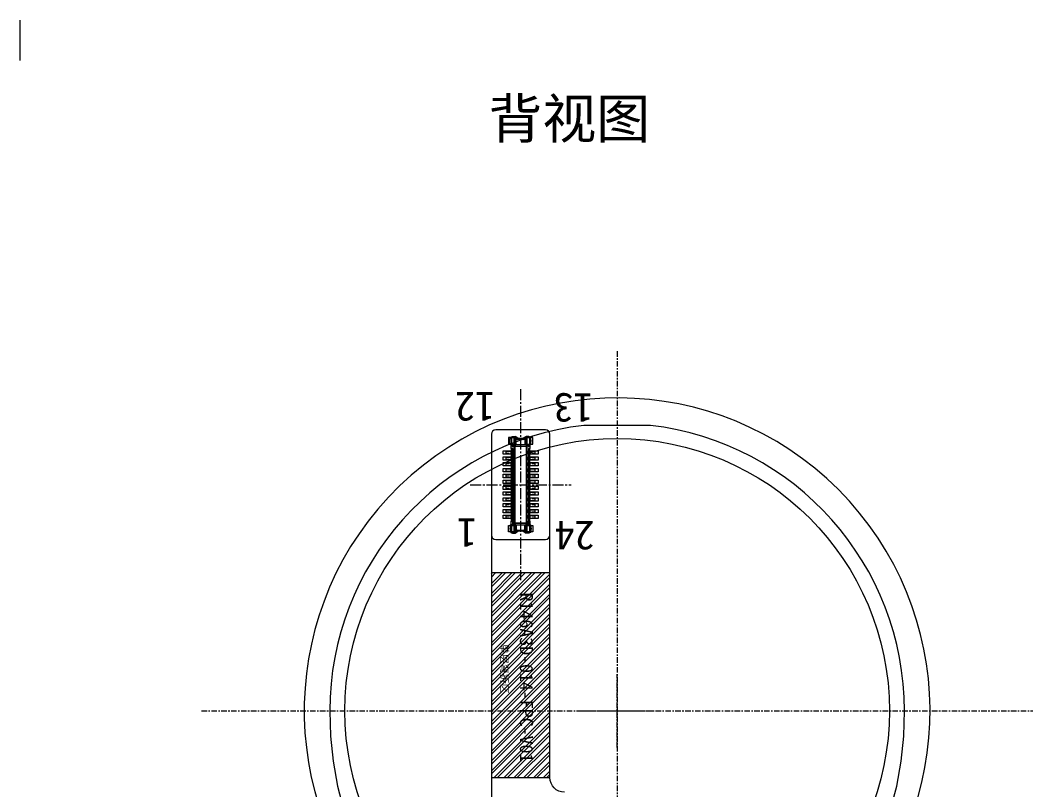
# Model space of a CAD drawing. Header units: millimetres. Extents: x 1087 to 1896, y -176 to 308.
# Drawn here: x 1805.1 to 1874.3, y 255.3 to 307.9 of the extents above; entities that cross this region are included whole.
import ezdxf

# ---------------------------------------------------------------- set-up
doc = ezdxf.new("R2010")
doc.units = ezdxf.units.MM
doc.linetypes.add('CENTER', pattern=[0.6, 0.375, -0.075, 0.075, -0.075])
doc.linetypes.add('CENTER2', pattern=[1.125, 0.75, -0.125, 0.125, -0.125])
doc.layers.get('0').update_dxf_attribs({"color": 255, "lineweight": 5})
for name, color, linetype, lineweight in [('5 BLU-Housing', 2, 'Continuous', 5), ('BLU', 50, 'Continuous', 5), ('FPC', 50, 'Continuous', 5), ('图框', 255, 'Continuous', 5)]:
    doc.layers.add(name, color=color, linetype=linetype, lineweight=lineweight)
doc.styles.get("Standard").update_dxf_attribs({"font": 'txt', "bigfont": 'gbcbig.shx'})
doc.styles.add('样式 4', font='')
doc.styles.add('汉字', font='')
doc.styles.get('样式 4').set_extended_font_data('SimSun')
doc.styles.get('汉字').set_extended_font_data('SimSun')

# ---------------------------------------------------------------- blocks, each defined once
blk = doc.blocks.new('R146A3D-014-CVL-V02-C')
at = {"color": 1, "linetype": 'CENTER', "lineweight": 5}
for p, q in [((1519.729, 242.384), (1519.729, 247.384)), ((1517.229, 244.884), (1522.229, 244.884))]:
    blk.add_line(p, q, dxfattribs=at)
at = {"color": 6, "linetype": 'Continuous'}
blk.add_lwpolyline([(1504.108, 230.257, -0.694893), (1505.102, 229.263, 60.872654)], format="xyb", close=True, dxfattribs=at)
at = {"color": 1}
blk.add_circle((1519.729, 244.884), 18.62, dxfattribs=at)
blk = doc.blocks.new('OK-14GM024-04-A')
at = {"color": 2, "lineweight": 5}
for points in [[(1196.474, 169.269), (1196.474, 169.719), (1195.944, 169.719), (1195.944, 169.269)], [(1197.604, 169.269), (1197.604, 169.719), (1197.074, 169.719), (1197.074, 169.269)], [(1196.474, 163.719), (1196.474, 163.269), (1195.944, 163.269), (1195.944, 163.719)], [(1197.604, 163.719), (1197.604, 163.269), (1197.074, 163.269), (1197.074, 163.719)]]:
    blk.add_lwpolyline(points, close=True, dxfattribs=at)
at = {"color": 2, "linetype": 'Continuous', "lineweight": 5}
for points in [[(1195.574, 168.809), (1196.224, 168.809), (1196.224, 168.579), (1195.574, 168.579)], [(1195.574, 168.409), (1196.224, 168.409), (1196.224, 168.179), (1195.574, 168.179)], [(1197.974, 168.579), (1197.324, 168.579), (1197.324, 168.809), (1197.974, 168.809)], [(1197.974, 168.179), (1197.324, 168.179), (1197.324, 168.409), (1197.974, 168.409)], [(1195.574, 168.009), (1196.224, 168.009), (1196.224, 167.779), (1195.574, 167.779)], [(1195.574, 167.609), (1196.224, 167.609), (1196.224, 167.379), (1195.574, 167.379)], [(1197.974, 167.779), (1197.324, 167.779), (1197.324, 168.009), (1197.974, 168.009)], [(1197.974, 167.379), (1197.324, 167.379), (1197.324, 167.609), (1197.974, 167.609)], [(1195.574, 167.209), (1196.224, 167.209), (1196.224, 166.979), (1195.574, 166.979)], [(1197.974, 166.979), (1197.324, 166.979), (1197.324, 167.209), (1197.974, 167.209)], [(1195.574, 166.809), (1196.224, 166.809), (1196.224, 166.579), (1195.574, 166.579)], [(1195.574, 166.409), (1196.224, 166.409), (1196.224, 166.179), (1195.574, 166.179)], [(1197.974, 166.579), (1197.324, 166.579), (1197.324, 166.809), (1197.974, 166.809)], [(1197.974, 166.179), (1197.324, 166.179), (1197.324, 166.409), (1197.974, 166.409)], [(1195.574, 166.009), (1196.224, 166.009), (1196.224, 165.779), (1195.574, 165.779)], [(1195.574, 165.609), (1196.224, 165.609), (1196.224, 165.379), (1195.574, 165.379)], [(1197.974, 165.779), (1197.324, 165.779), (1197.324, 166.009), (1197.974, 166.009)], [(1197.974, 165.379), (1197.324, 165.379), (1197.324, 165.609), (1197.974, 165.609)], [(1195.574, 165.209), (1196.224, 165.209), (1196.224, 164.979), (1195.574, 164.979)], [(1195.574, 164.809), (1196.224, 164.809), (1196.224, 164.579), (1195.574, 164.579)], [(1197.974, 164.979), (1197.324, 164.979), (1197.324, 165.209), (1197.974, 165.209)], [(1197.974, 164.579), (1197.324, 164.579), (1197.324, 164.809), (1197.974, 164.809)], [(1195.574, 164.409), (1196.224, 164.409), (1196.224, 164.179), (1195.574, 164.179)], [(1197.974, 164.179), (1197.324, 164.179), (1197.324, 164.409), (1197.974, 164.409)]]:
    blk.add_lwpolyline(points, close=True, dxfattribs=at)
at = {"layer": 'FPC', "color": 1, "linetype": 'CENTER2', "lineweight": 5}
for points in [[(1196.774, 173.021), (1196.774, 159.966)], [(1193.325, 166.494), (1200.223, 166.494)]]:
    blk.add_lwpolyline(points, dxfattribs=at)
at = {"layer": 'FPC', "color": 7, "linetype": 'Continuous', "lineweight": 5}
for points in [[(1196.373, 169.191), (1196.344, 169.224), (1196.241, 169.224), (1196.238, 169.09), (1196.064, 169.264), (1196.064, 169.644, -0.414214), (1196.214, 169.794), (1196.404, 169.794), (1196.404, 169.144)], [(1196.344, 169.224), (1196.344, 169.714), (1196.214, 169.714, 0.414214), (1196.144, 169.644), (1196.064, 169.644)], [(1197.484, 169.644, 0.414214), (1197.334, 169.794), (1197.144, 169.794), (1197.144, 169.146)], [(1197.176, 163.797), (1197.204, 163.764), (1197.307, 163.764), (1197.314, 164.016), (1197.314, 163.781), (1197.404, 163.691), (1197.484, 163.724), (1197.484, 163.344, -0.414214), (1197.334, 163.194), (1197.144, 163.194), (1197.144, 163.844)], [(1197.204, 163.764), (1197.204, 163.274), (1197.334, 163.274, 0.414214), (1197.404, 163.344), (1197.484, 163.344)], [(1196.064, 163.344, 0.414214), (1196.214, 163.194), (1196.404, 163.194), (1196.594, 163.314), (1196.571, 163.394), (1196.977, 163.394), (1196.954, 163.314), (1197.144, 163.194)]]:
    blk.add_lwpolyline(points, format="xyb", dxfattribs=at)
for points in [[(1196.144, 169.644), (1196.144, 169.184)], [(1196.214, 169.714), (1196.214, 169.794)], [(1196.594, 169.674), (1196.404, 169.794)], [(1196.404, 169.699), (1196.571, 169.594)], [(1197.144, 169.794), (1196.954, 169.674)], [(1196.977, 169.594), (1197.144, 169.699)], [(1197.334, 169.794), (1197.334, 169.714)], [(1197.404, 169.184), (1197.404, 169.644)], [(1196.126, 168.752), (1196.126, 168.816), (1196.241, 168.816), (1196.241, 168.971)], [(1196.234, 168.971), (1196.134, 168.971), (1196.134, 169.194)], [(1196.145, 168.971), (1196.145, 168.816)], [(1196.156, 168.816), (1196.156, 168.971)], [(1196.161, 168.816), (1196.161, 168.971)], [(1196.171, 168.971), (1196.171, 168.816)], [(1196.339, 169.144), (1197.209, 169.144)], [(1196.341, 163.844), (1196.341, 169.144)], [(1196.353, 169.144), (1196.353, 163.844)], [(1197.171, 169.12), (1197.165, 169.114), (1196.383, 169.114), (1196.383, 163.874), (1196.378, 163.869)], [(1196.378, 169.119), (1196.383, 169.114)], [(1197.144, 169.224), (1196.404, 169.224)], [(1197.165, 169.114), (1197.165, 163.874)], [(1197.195, 163.844), (1197.195, 169.144)], [(1197.207, 169.144), (1197.207, 163.844)], [(1197.307, 168.971), (1197.307, 168.816), (1197.423, 168.816), (1197.423, 168.752)], [(1197.414, 169.194), (1197.414, 168.971), (1197.314, 168.971)], [(1197.377, 168.816), (1197.377, 168.971)], [(1197.388, 168.971), (1197.388, 168.816)], [(1197.392, 168.971), (1197.392, 168.816)], [(1197.403, 168.816), (1197.403, 168.971)], [(1196.126, 168.769), (1195.984, 168.769), (1195.969, 168.754), (1195.774, 168.754), (1195.774, 168.634), (1195.969, 168.634), (1195.984, 168.619), (1196.126, 168.619)], [(1196.126, 168.369), (1195.984, 168.369), (1195.969, 168.354), (1195.774, 168.354), (1195.774, 168.234), (1195.969, 168.234), (1195.984, 168.219), (1196.126, 168.219)], [(1196.115, 168.738), (1196.115, 168.65)], [(1196.115, 168.338), (1196.115, 168.25)], [(1196.141, 168.758), (1196.142, 168.758), (1196.121, 168.747), (1196.12, 168.729), (1196.12, 168.694), (1196.12, 168.677), (1196.12, 168.659), (1196.119, 168.642)], [(1196.141, 168.629), (1196.142, 168.629), (1196.119, 168.642)], [(1196.141, 168.358), (1196.142, 168.358), (1196.121, 168.347), (1196.12, 168.329), (1196.12, 168.294), (1196.12, 168.277), (1196.12, 168.259), (1196.119, 168.242)], [(1196.126, 168.352), (1196.126, 168.416), (1196.241, 168.416), (1196.241, 168.571), (1196.126, 168.571), (1196.126, 168.635)], [(1196.141, 168.816), (1196.141, 168.571)], [(1196.141, 168.416), (1196.141, 168.171)], [(1196.145, 168.571), (1196.145, 168.416)], [(1196.156, 168.416), (1196.156, 168.571)], [(1196.161, 168.416), (1196.161, 168.571)], [(1196.171, 168.571), (1196.171, 168.416)], [(1197.423, 168.635), (1197.423, 168.571), (1197.307, 168.571), (1197.307, 168.416), (1197.423, 168.416), (1197.423, 168.352)], [(1197.377, 168.416), (1197.377, 168.571)], [(1197.388, 168.571), (1197.388, 168.416)], [(1197.392, 168.571), (1197.392, 168.416)], [(1197.403, 168.416), (1197.403, 168.571)], [(1197.407, 168.758), (1197.406, 168.758), (1197.429, 168.746)], [(1197.407, 168.629), (1197.406, 168.629), (1197.428, 168.641), (1197.428, 168.658), (1197.429, 168.693), (1197.429, 168.711), (1197.429, 168.728), (1197.429, 168.746)], [(1197.407, 168.358), (1197.406, 168.358), (1197.429, 168.346)], [(1197.407, 168.229), (1197.406, 168.229), (1197.428, 168.241), (1197.428, 168.258), (1197.429, 168.293), (1197.429, 168.311), (1197.429, 168.328), (1197.429, 168.346)], [(1197.407, 168.571), (1197.407, 168.816)], [(1197.407, 168.171), (1197.407, 168.416)], [(1197.423, 168.619), (1197.565, 168.619), (1197.58, 168.634), (1197.774, 168.634), (1197.774, 168.754), (1197.58, 168.754), (1197.565, 168.769), (1197.423, 168.769)], [(1197.423, 168.219), (1197.565, 168.219), (1197.58, 168.234), (1197.774, 168.234), (1197.774, 168.354), (1197.58, 168.354), (1197.565, 168.369), (1197.423, 168.369)], [(1197.434, 168.65), (1197.434, 168.738)], [(1197.434, 168.25), (1197.434, 168.338)], [(1196.126, 167.969), (1195.984, 167.969), (1195.969, 167.954), (1195.774, 167.954), (1195.774, 167.834), (1195.969, 167.834), (1195.984, 167.819), (1196.126, 167.819)], [(1196.126, 167.569), (1195.984, 167.569), (1195.969, 167.554), (1195.774, 167.554), (1195.774, 167.434), (1195.969, 167.434), (1195.984, 167.419), (1196.126, 167.419)], [(1196.115, 167.938), (1196.115, 167.85)], [(1196.141, 168.229), (1196.142, 168.229), (1196.119, 168.242)], [(1196.141, 167.958), (1196.142, 167.958), (1196.121, 167.947), (1196.12, 167.929), (1196.12, 167.894), (1196.12, 167.877), (1196.12, 167.859), (1196.119, 167.842)], [(1196.141, 167.829), (1196.142, 167.829), (1196.119, 167.842)], [(1196.126, 167.952), (1196.126, 168.016), (1196.241, 168.016), (1196.241, 168.171), (1196.126, 168.171), (1196.126, 168.235)], [(1196.126, 167.552), (1196.126, 167.616), (1196.241, 167.616), (1196.241, 167.771), (1196.126, 167.771), (1196.126, 167.835)], [(1196.141, 168.016), (1196.141, 167.771)], [(1196.141, 167.616), (1196.141, 167.371)], [(1196.145, 168.171), (1196.145, 168.016)], [(1196.145, 167.771), (1196.145, 167.616)], [(1196.156, 168.016), (1196.156, 168.171)], [(1196.156, 167.616), (1196.156, 167.771)], [(1196.161, 168.016), (1196.161, 168.171)], [(1196.161, 167.616), (1196.161, 167.771)], [(1196.171, 168.171), (1196.171, 168.016)], [(1196.171, 167.771), (1196.171, 167.616)], [(1197.423, 168.235), (1197.423, 168.171), (1197.307, 168.171), (1197.307, 168.016), (1197.423, 168.016), (1197.423, 167.952)], [(1197.423, 167.835), (1197.423, 167.771), (1197.307, 167.771), (1197.307, 167.616), (1197.423, 167.616), (1197.423, 167.552)], [(1197.377, 168.016), (1197.377, 168.171)], [(1197.377, 167.616), (1197.377, 167.771)], [(1197.388, 168.171), (1197.388, 168.016)], [(1197.388, 167.771), (1197.388, 167.616)], [(1197.392, 168.171), (1197.392, 168.016)], [(1197.392, 167.771), (1197.392, 167.616)], [(1197.403, 168.016), (1197.403, 168.171)], [(1197.403, 167.616), (1197.403, 167.771)], [(1197.407, 167.958), (1197.406, 167.958), (1197.429, 167.946)], [(1197.407, 167.829), (1197.406, 167.829), (1197.428, 167.841), (1197.428, 167.858), (1197.429, 167.893), (1197.429, 167.911), (1197.429, 167.928), (1197.429, 167.946)], [(1197.407, 167.771), (1197.407, 168.016)], [(1197.407, 167.371), (1197.407, 167.616)], [(1197.423, 167.819), (1197.565, 167.819), (1197.58, 167.834), (1197.774, 167.834), (1197.774, 167.954), (1197.58, 167.954), (1197.565, 167.969), (1197.423, 167.969)], [(1197.423, 167.419), (1197.565, 167.419), (1197.58, 167.434), (1197.774, 167.434), (1197.774, 167.554), (1197.58, 167.554), (1197.565, 167.569), (1197.423, 167.569)], [(1197.434, 167.85), (1197.434, 167.938)], [(1196.126, 167.169), (1195.984, 167.169), (1195.969, 167.154), (1195.774, 167.154), (1195.774, 167.034), (1195.969, 167.034), (1195.984, 167.019), (1196.126, 167.019)], [(1196.115, 167.538), (1196.115, 167.45)], [(1196.115, 167.138), (1196.115, 167.05)], [(1196.141, 167.558), (1196.142, 167.558), (1196.121, 167.547), (1196.12, 167.529), (1196.12, 167.494), (1196.12, 167.477), (1196.12, 167.459), (1196.119, 167.442)], [(1196.141, 167.429), (1196.142, 167.429), (1196.119, 167.442)], [(1196.141, 167.158), (1196.142, 167.158), (1196.121, 167.147), (1196.12, 167.129), (1196.12, 167.094), (1196.12, 167.077), (1196.12, 167.059), (1196.119, 167.042)], [(1196.141, 167.029), (1196.142, 167.029), (1196.119, 167.042)], [(1196.126, 167.152), (1196.126, 167.216), (1196.241, 167.216), (1196.241, 167.371), (1196.126, 167.371), (1196.126, 167.435)], [(1196.126, 166.752), (1196.126, 166.816), (1196.241, 166.816), (1196.241, 166.971), (1196.126, 166.971), (1196.126, 167.035)], [(1196.141, 167.216), (1196.141, 166.971)], [(1196.145, 167.371), (1196.145, 167.216)], [(1196.145, 166.971), (1196.145, 166.816)], [(1196.156, 167.216), (1196.156, 167.371)], [(1196.156, 166.816), (1196.156, 166.971)], [(1196.161, 167.216), (1196.161, 167.371)], [(1196.161, 166.816), (1196.161, 166.971)], [(1196.171, 167.371), (1196.171, 167.216)], [(1196.171, 166.971), (1196.171, 166.816)], [(1197.423, 167.435), (1197.423, 167.371), (1197.307, 167.371), (1197.307, 167.216), (1197.423, 167.216), (1197.423, 167.152)], [(1197.423, 167.035), (1197.423, 166.971), (1197.307, 166.971), (1197.307, 166.816), (1197.423, 166.816), (1197.423, 166.752)], [(1197.377, 167.216), (1197.377, 167.371)], [(1197.377, 166.816), (1197.377, 166.971)], [(1197.388, 167.371), (1197.388, 167.216)], [(1197.388, 166.971), (1197.388, 166.816)], [(1197.392, 167.371), (1197.392, 167.216)], [(1197.392, 166.971), (1197.392, 166.816)], [(1197.403, 167.216), (1197.403, 167.371)], [(1197.403, 166.816), (1197.403, 166.971)], [(1197.407, 167.558), (1197.406, 167.558), (1197.429, 167.546)], [(1197.407, 167.429), (1197.406, 167.429), (1197.428, 167.441), (1197.428, 167.458), (1197.429, 167.493), (1197.429, 167.511), (1197.429, 167.528), (1197.429, 167.546)], [(1197.407, 167.158), (1197.406, 167.158), (1197.429, 167.146)], [(1197.407, 167.029), (1197.406, 167.029), (1197.428, 167.041), (1197.428, 167.058), (1197.429, 167.093), (1197.429, 167.111), (1197.429, 167.128), (1197.429, 167.146)], [(1197.407, 166.971), (1197.407, 167.216)], [(1197.423, 167.019), (1197.565, 167.019), (1197.58, 167.034), (1197.774, 167.034), (1197.774, 167.154), (1197.58, 167.154), (1197.565, 167.169), (1197.423, 167.169)], [(1197.434, 167.45), (1197.434, 167.538)], [(1197.434, 167.05), (1197.434, 167.138)], [(1196.126, 166.769), (1195.984, 166.769), (1195.969, 166.754), (1195.774, 166.754), (1195.774, 166.634), (1195.969, 166.634), (1195.984, 166.619), (1196.126, 166.619)], [(1196.126, 166.369), (1195.984, 166.369), (1195.969, 166.354), (1195.774, 166.354), (1195.774, 166.234), (1195.969, 166.234), (1195.984, 166.219), (1196.126, 166.219)], [(1196.115, 166.738), (1196.115, 166.65)], [(1196.115, 166.338), (1196.115, 166.25)], [(1196.141, 166.758), (1196.142, 166.758), (1196.121, 166.747), (1196.12, 166.729), (1196.12, 166.694), (1196.12, 166.677), (1196.12, 166.659), (1196.119, 166.642)], [(1196.141, 166.629), (1196.142, 166.629), (1196.119, 166.642)], [(1196.141, 166.358), (1196.142, 166.358), (1196.121, 166.347), (1196.12, 166.329), (1196.12, 166.294), (1196.12, 166.277), (1196.12, 166.259), (1196.119, 166.242)], [(1196.141, 166.229), (1196.142, 166.229), (1196.119, 166.242)], [(1196.126, 166.352), (1196.126, 166.416), (1196.241, 166.416), (1196.241, 166.571), (1196.126, 166.571), (1196.126, 166.635)], [(1196.126, 165.952), (1196.126, 166.016), (1196.241, 166.016), (1196.241, 166.171), (1196.126, 166.171), (1196.126, 166.235)], [(1196.141, 166.816), (1196.141, 166.571)], [(1196.141, 166.416), (1196.141, 166.171)], [(1196.145, 166.571), (1196.145, 166.416)], [(1196.156, 166.416), (1196.156, 166.571)], [(1196.161, 166.416), (1196.161, 166.571)], [(1196.171, 166.571), (1196.171, 166.416)], [(1197.423, 166.635), (1197.423, 166.571), (1197.307, 166.571), (1197.307, 166.416), (1197.423, 166.416), (1197.423, 166.352)], [(1197.423, 166.235), (1197.423, 166.171), (1197.307, 166.171), (1197.307, 166.016), (1197.423, 166.016), (1197.423, 165.952)], [(1197.324, 166.179), (1197.324, 166.409)], [(1197.377, 166.416), (1197.377, 166.571)], [(1197.388, 166.571), (1197.388, 166.416)], [(1197.392, 166.571), (1197.392, 166.416)], [(1197.403, 166.416), (1197.403, 166.571)], [(1197.407, 166.758), (1197.406, 166.758), (1197.429, 166.746)], [(1197.407, 166.629), (1197.406, 166.629), (1197.428, 166.641), (1197.428, 166.658), (1197.429, 166.693), (1197.429, 166.711), (1197.429, 166.728), (1197.429, 166.746)], [(1197.407, 166.358), (1197.406, 166.358), (1197.429, 166.346)], [(1197.407, 166.229), (1197.406, 166.229), (1197.428, 166.241), (1197.428, 166.258), (1197.429, 166.293), (1197.429, 166.311), (1197.429, 166.328), (1197.429, 166.346)], [(1197.407, 166.571), (1197.407, 166.816)], [(1197.407, 166.171), (1197.407, 166.416)], [(1197.423, 166.619), (1197.565, 166.619), (1197.58, 166.634), (1197.774, 166.634), (1197.774, 166.754), (1197.58, 166.754), (1197.565, 166.769), (1197.423, 166.769)], [(1197.423, 166.219), (1197.565, 166.219), (1197.58, 166.234), (1197.774, 166.234), (1197.774, 166.354), (1197.58, 166.354), (1197.565, 166.369), (1197.423, 166.369)], [(1197.434, 166.65), (1197.434, 166.738)], [(1197.434, 166.25), (1197.434, 166.338)], [(1196.126, 165.969), (1195.984, 165.969), (1195.969, 165.954), (1195.774, 165.954), (1195.774, 165.834), (1195.969, 165.834), (1195.984, 165.819), (1196.126, 165.819)], [(1196.126, 165.569), (1195.984, 165.569), (1195.969, 165.554), (1195.774, 165.554), (1195.774, 165.434), (1195.969, 165.434), (1195.984, 165.419), (1196.126, 165.419)], [(1196.115, 165.938), (1196.115, 165.85)], [(1196.115, 165.538), (1196.115, 165.45)], [(1196.141, 165.958), (1196.142, 165.958), (1196.121, 165.947), (1196.12, 165.929), (1196.12, 165.894), (1196.12, 165.877), (1196.12, 165.859), (1196.119, 165.842)], [(1196.141, 165.829), (1196.142, 165.829), (1196.119, 165.842)], [(1196.141, 165.558), (1196.142, 165.558), (1196.121, 165.547), (1196.12, 165.529), (1196.12, 165.494), (1196.12, 165.477), (1196.12, 165.459), (1196.119, 165.442)], [(1196.126, 165.552), (1196.126, 165.616), (1196.241, 165.616), (1196.241, 165.771), (1196.126, 165.771), (1196.126, 165.835)], [(1196.141, 166.016), (1196.141, 165.771)], [(1196.141, 165.616), (1196.141, 165.371)], [(1196.145, 166.171), (1196.145, 166.016)], [(1196.145, 165.771), (1196.145, 165.616)], [(1196.156, 166.016), (1196.156, 166.171)], [(1196.156, 165.616), (1196.156, 165.771)], [(1196.161, 166.016), (1196.161, 166.171)], [(1196.161, 165.616), (1196.161, 165.771)], [(1196.171, 166.171), (1196.171, 166.016)], [(1196.171, 165.771), (1196.171, 165.616)], [(1197.423, 165.835), (1197.423, 165.771), (1197.307, 165.771), (1197.307, 165.616), (1197.423, 165.616), (1197.423, 165.552)], [(1197.377, 166.016), (1197.377, 166.171)], [(1197.377, 165.616), (1197.377, 165.771)], [(1197.388, 166.171), (1197.388, 166.016)], [(1197.388, 165.771), (1197.388, 165.616)], [(1197.392, 166.171), (1197.392, 166.016)], [(1197.392, 165.771), (1197.392, 165.616)], [(1197.403, 166.016), (1197.403, 166.171)], [(1197.403, 165.616), (1197.403, 165.771)], [(1197.407, 165.958), (1197.406, 165.958), (1197.429, 165.946)], [(1197.407, 165.829), (1197.406, 165.829), (1197.428, 165.841), (1197.428, 165.858), (1197.429, 165.893), (1197.429, 165.911), (1197.429, 165.928), (1197.429, 165.946)], [(1197.407, 165.558), (1197.406, 165.558), (1197.429, 165.546)], [(1197.407, 165.429), (1197.406, 165.429), (1197.428, 165.441), (1197.428, 165.458), (1197.429, 165.493), (1197.429, 165.511), (1197.429, 165.528), (1197.429, 165.546)], [(1197.407, 165.771), (1197.407, 166.016)], [(1197.407, 165.371), (1197.407, 165.616)], [(1197.423, 165.819), (1197.565, 165.819), (1197.58, 165.834), (1197.774, 165.834), (1197.774, 165.954), (1197.58, 165.954), (1197.565, 165.969), (1197.423, 165.969)], [(1197.423, 165.419), (1197.565, 165.419), (1197.58, 165.434), (1197.774, 165.434), (1197.774, 165.554), (1197.58, 165.554), (1197.565, 165.569), (1197.423, 165.569)], [(1197.434, 165.85), (1197.434, 165.938)], [(1197.434, 165.45), (1197.434, 165.538)], [(1196.126, 165.169), (1195.984, 165.169), (1195.969, 165.154), (1195.774, 165.154), (1195.774, 165.034), (1195.969, 165.034), (1195.984, 165.019), (1196.126, 165.019)], [(1196.115, 165.138), (1196.115, 165.05)], [(1196.141, 165.429), (1196.142, 165.429), (1196.119, 165.442)], [(1196.141, 165.158), (1196.142, 165.158), (1196.121, 165.147), (1196.12, 165.129), (1196.12, 165.094), (1196.12, 165.077), (1196.12, 165.059), (1196.119, 165.042)], [(1196.141, 165.029), (1196.142, 165.029), (1196.119, 165.042)], [(1196.126, 165.152), (1196.126, 165.216), (1196.241, 165.216), (1196.241, 165.371), (1196.126, 165.371), (1196.126, 165.435)], [(1196.126, 164.752), (1196.126, 164.816), (1196.241, 164.816), (1196.241, 164.971), (1196.126, 164.971), (1196.126, 165.035)], [(1196.141, 165.216), (1196.141, 164.971)], [(1196.141, 164.816), (1196.141, 164.571)], [(1196.145, 165.371), (1196.145, 165.216)], [(1196.145, 164.971), (1196.145, 164.816)], [(1196.156, 165.216), (1196.156, 165.371)], [(1196.156, 164.816), (1196.156, 164.971)], [(1196.161, 165.216), (1196.161, 165.371)], [(1196.161, 164.816), (1196.161, 164.971)], [(1196.171, 165.371), (1196.171, 165.216)], [(1196.171, 164.971), (1196.171, 164.816)], [(1197.423, 165.435), (1197.423, 165.371), (1197.307, 165.371), (1197.307, 165.216), (1197.423, 165.216), (1197.423, 165.152)], [(1197.423, 165.035), (1197.423, 164.971), (1197.307, 164.971), (1197.307, 164.816), (1197.423, 164.816), (1197.423, 164.752)], [(1197.324, 164.979), (1197.324, 165.209)], [(1197.324, 164.579), (1197.324, 164.809)], [(1197.377, 165.216), (1197.377, 165.371)], [(1197.377, 164.816), (1197.377, 164.971)], [(1197.388, 165.371), (1197.388, 165.216)], [(1197.388, 164.971), (1197.388, 164.816)], [(1197.392, 165.371), (1197.392, 165.216)], [(1197.392, 164.971), (1197.392, 164.816)], [(1197.403, 165.216), (1197.403, 165.371)], [(1197.403, 164.816), (1197.403, 164.971)], [(1197.407, 165.158), (1197.406, 165.158), (1197.429, 165.146)], [(1197.407, 165.029), (1197.406, 165.029), (1197.428, 165.041), (1197.428, 165.058), (1197.429, 165.093), (1197.429, 165.111), (1197.429, 165.128), (1197.429, 165.146)], [(1197.407, 164.971), (1197.407, 165.216)], [(1197.407, 164.571), (1197.407, 164.816)], [(1197.423, 165.019), (1197.565, 165.019), (1197.58, 165.034), (1197.774, 165.034), (1197.774, 165.154), (1197.58, 165.154), (1197.565, 165.169), (1197.423, 165.169)], [(1197.434, 165.05), (1197.434, 165.138)], [(1196.126, 164.769), (1195.984, 164.769), (1195.969, 164.754), (1195.774, 164.754), (1195.774, 164.634), (1195.969, 164.634), (1195.984, 164.619), (1196.126, 164.619)], [(1196.126, 164.369), (1195.984, 164.369), (1195.969, 164.354), (1195.774, 164.354), (1195.774, 164.234), (1195.969, 164.234), (1195.984, 164.219), (1196.126, 164.219)], [(1196.115, 164.738), (1196.115, 164.65)], [(1196.115, 164.338), (1196.115, 164.25)], [(1196.141, 164.758), (1196.142, 164.758), (1196.121, 164.747), (1196.12, 164.729), (1196.12, 164.694), (1196.12, 164.677), (1196.12, 164.659), (1196.119, 164.642)], [(1196.141, 164.629), (1196.142, 164.629), (1196.119, 164.642)], [(1196.141, 164.358), (1196.142, 164.358), (1196.121, 164.347), (1196.12, 164.329), (1196.12, 164.294), (1196.12, 164.277), (1196.12, 164.259), (1196.119, 164.242)], [(1196.141, 164.229), (1196.142, 164.229), (1196.119, 164.242)], [(1196.126, 164.352), (1196.126, 164.416), (1196.241, 164.416), (1196.241, 164.571), (1196.126, 164.571), (1196.126, 164.635)], [(1196.241, 164.016), (1196.241, 164.171), (1196.126, 164.171), (1196.126, 164.235)], [(1196.141, 164.416), (1196.141, 164.171)], [(1196.145, 164.571), (1196.145, 164.416)], [(1196.145, 164.171), (1196.145, 164.016)], [(1196.156, 164.416), (1196.156, 164.571)], [(1196.156, 164.016), (1196.156, 164.171)], [(1196.161, 164.416), (1196.161, 164.571)], [(1196.161, 164.016), (1196.161, 164.171)], [(1196.171, 164.571), (1196.171, 164.416)], [(1196.171, 164.171), (1196.171, 164.016)], [(1197.423, 164.635), (1197.423, 164.571), (1197.307, 164.571), (1197.307, 164.416), (1197.423, 164.416), (1197.423, 164.352)], [(1197.423, 164.235), (1197.423, 164.171), (1197.307, 164.171), (1197.307, 164.016)], [(1197.377, 164.416), (1197.377, 164.571)], [(1197.377, 164.016), (1197.377, 164.171)], [(1197.388, 164.571), (1197.388, 164.416)], [(1197.388, 164.171), (1197.388, 164.016)], [(1197.392, 164.571), (1197.392, 164.416)], [(1197.392, 164.171), (1197.392, 164.016)], [(1197.403, 164.416), (1197.403, 164.571)], [(1197.403, 164.016), (1197.403, 164.171)], [(1197.407, 164.758), (1197.406, 164.758), (1197.429, 164.746)], [(1197.407, 164.629), (1197.406, 164.629), (1197.428, 164.641), (1197.428, 164.658), (1197.429, 164.693), (1197.429, 164.711), (1197.429, 164.728), (1197.429, 164.746)], [(1197.407, 164.358), (1197.406, 164.358), (1197.429, 164.346)], [(1197.407, 164.229), (1197.406, 164.229), (1197.428, 164.241), (1197.428, 164.258), (1197.429, 164.293), (1197.429, 164.311), (1197.429, 164.328), (1197.429, 164.346)], [(1197.407, 164.171), (1197.407, 164.416)], [(1197.423, 164.619), (1197.565, 164.619), (1197.58, 164.634), (1197.774, 164.634), (1197.774, 164.754), (1197.58, 164.754), (1197.565, 164.769), (1197.423, 164.769)], [(1197.423, 164.219), (1197.565, 164.219), (1197.58, 164.234), (1197.774, 164.234), (1197.774, 164.354), (1197.58, 164.354), (1197.565, 164.369), (1197.423, 164.369)], [(1197.434, 164.65), (1197.434, 164.738)], [(1197.434, 164.25), (1197.434, 164.338)], [(1196.136, 163.796), (1196.064, 163.724)], [(1196.134, 163.794), (1196.134, 164.016), (1196.234, 164.016)], [(1196.144, 163.691), (1196.144, 163.344)], [(1197.209, 163.844), (1196.339, 163.844)], [(1197.169, 163.87), (1197.165, 163.874), (1196.383, 163.874)], [(1196.404, 163.841), (1196.404, 163.194)], [(1196.404, 163.764), (1197.144, 163.764)], [(1197.314, 164.016), (1197.414, 164.016), (1197.414, 163.794)], [(1197.404, 163.344), (1197.404, 163.691)], [(1197.484, 163.724), (1197.412, 163.796)], [(1196.214, 163.194), (1196.214, 163.274)], [(1196.571, 163.394), (1196.404, 163.288)], [(1196.954, 163.314), (1196.594, 163.314)], [(1197.144, 163.288), (1196.977, 163.394)], [(1197.334, 163.274), (1197.334, 163.194)]]:
    blk.add_lwpolyline(points, dxfattribs=at)
blk.add_lwpolyline([(1196.594, 169.674), (1196.954, 169.674), (1196.977, 169.594), (1196.571, 169.594)], close=True, dxfattribs=at)
for points in [[(1197.311, 169.09), (1197.484, 169.264), (1197.484, 169.644), (1197.404, 169.644, 0.414214), (1197.334, 169.714), (1197.204, 169.714), (1197.204, 169.224), (1197.307, 169.224)], [(1196.234, 164.016), (1196.234, 163.781), (1196.144, 163.691), (1196.064, 163.724), (1196.064, 163.344), (1196.144, 163.344, 0.414214), (1196.214, 163.274), (1196.344, 163.274), (1196.344, 163.764), (1196.241, 163.764)]]:
    blk.add_lwpolyline(points, format="xyb", close=True, dxfattribs=at)
at = {"layer": 'FPC', "lineweight": 5}
for points in [[(1196.064, 169.454), (1196.044, 169.454), (1196.044, 169.534), (1196.064, 169.534)], [(1197.484, 169.454), (1197.504, 169.454), (1197.504, 169.534), (1197.484, 169.534)], [(1196.064, 163.534), (1196.044, 163.534), (1196.044, 163.454), (1196.064, 163.454)], [(1197.484, 163.534), (1197.504, 163.534), (1197.504, 163.454), (1197.484, 163.454)]]:
    blk.add_lwpolyline(points, dxfattribs=at)
at = {"layer": 'FPC', "linetype": 'Continuous', "lineweight": 5}
for points in [[(1196.224, 168.809), (1196.224, 168.579)], [(1196.224, 168.409), (1196.224, 168.179)], [(1197.324, 168.579), (1197.324, 168.809)], [(1197.324, 168.179), (1197.324, 168.409)], [(1196.224, 168.009), (1196.224, 167.779)], [(1196.224, 167.609), (1196.224, 167.379)], [(1197.324, 167.779), (1197.324, 168.009)], [(1197.324, 167.379), (1197.324, 167.609)], [(1196.224, 167.209), (1196.224, 166.979)], [(1197.324, 166.979), (1197.324, 167.209)], [(1196.224, 166.809), (1196.224, 166.579)], [(1196.224, 166.409), (1196.224, 166.179)], [(1197.324, 166.579), (1197.324, 166.809)], [(1196.224, 166.009), (1196.224, 165.779)], [(1196.224, 165.609), (1196.224, 165.379)], [(1197.324, 165.779), (1197.324, 166.009)], [(1197.324, 165.379), (1197.324, 165.609)], [(1196.224, 165.209), (1196.224, 164.979)], [(1196.224, 164.809), (1196.224, 164.579)], [(1196.224, 164.409), (1196.224, 164.179)], [(1197.324, 164.179), (1197.324, 164.409)]]:
    blk.add_lwpolyline(points, dxfattribs=at)
at = {"layer": 'FPC', "color": 7, "linetype": 'Continuous', "lineweight": 5}
for centre, major_axis, ratio, start_param, end_param in [((1197.204, 169.774), (0.06, 0), 1, -3.141593, -1.864664), ((1197.204, 169.774), (0, -0.06), 1, -0.293868, 0), ((1196.234, 163.922), (-0.071, -0.171), 0.414214, -0.58404, 0.785398), ((1197.314, 163.922), (0.071, -0.171), 0.414214, -0.785398, 0.58404), ((1196.344, 163.214), (0, -0.06), 1, 2.847725, 3.141593), ((1196.344, 163.214), (0.06, 0), 1, 0, 1.276928)]:
    blk.add_ellipse(centre, major_axis=major_axis, ratio=ratio, start_param=start_param, end_param=end_param, dxfattribs=at)
for points, knots in [([(1196.344, 169.714), (1196.361, 169.714), (1196.393, 169.728), (1196.404, 169.76), (1196.404, 169.774)], [0, 0, 0, 0, 0.552762, 1, 1, 1, 1]), ([(1196.34, 169.144), (1196.337, 169.144), (1196.332, 169.147), (1196.323, 169.153), (1196.311, 169.162), (1196.298, 169.173), (1196.284, 169.186), (1196.263, 169.204), (1196.248, 169.218), (1196.238, 169.227)], [0, 0, 0, 0, 0.049046, 0.136429, 0.251297, 0.38502, 0.531337, 0.684619, 1, 1, 1, 1]), ([(1196.353, 169.144), (1196.354, 169.143), (1196.362, 169.134), (1196.37, 169.126), (1196.378, 169.119)], [0, 0, 0, 0, 0.104912, 1, 1, 1, 1]), ([(1196.404, 169.146), (1196.404, 169.149), (1196.4, 169.155), (1196.394, 169.165), (1196.384, 169.177), (1196.377, 169.186), (1196.373, 169.191)], [0, 0, 0, 0, 0.141578, 0.377094, 0.670418, 1, 1, 1, 1]), ([(1197.147, 169.153), (1197.146, 169.152), (1197.145, 169.15), (1197.144, 169.148), (1197.144, 169.146)], [0, 0, 0, 0, 0.319809, 1, 1, 1, 1]), ([(1197.204, 169.224), (1197.193, 169.211), (1197.177, 169.192), (1197.158, 169.169), (1197.15, 169.158), (1197.147, 169.153)], [0, 0, 0, 0, 0.55923, 0.806826, 1, 1, 1, 1]), ([(1197.195, 169.144), (1197.194, 169.143), (1197.186, 169.135), (1197.179, 169.127), (1197.171, 169.12)], [0, 0, 0, 0, 0.103827, 1, 1, 1, 1]), ([(1197.311, 169.227), (1197.3, 169.218), (1197.285, 169.204), (1197.265, 169.186), (1197.25, 169.173), (1197.237, 169.162), (1197.226, 169.153), (1197.216, 169.147), (1197.211, 169.144), (1197.209, 169.144)], [0, 0, 0, 0, 0.31538, 0.468662, 0.614979, 0.7487, 0.863569, 0.950953, 1, 1, 1, 1]), ([(1196.121, 168.747), (1196.12, 168.746), (1196.117, 168.744), (1196.115, 168.741), (1196.115, 168.738)], [0, 0, 0, 0, 0.281988, 1, 1, 1, 1]), ([(1196.115, 168.65), (1196.115, 168.647), (1196.116, 168.644), (1196.118, 168.642), (1196.119, 168.642)], [0, 0, 0, 0, 0.726651, 1, 1, 1, 1]), ([(1196.121, 168.347), (1196.12, 168.346), (1196.117, 168.344), (1196.115, 168.341), (1196.115, 168.338)], [0, 0, 0, 0, 0.281988, 1, 1, 1, 1]), ([(1197.428, 168.641), (1197.429, 168.641), (1197.432, 168.643), (1197.433, 168.647), (1197.434, 168.65)], [0, 0, 0, 0, 0.281988, 1, 1, 1, 1]), ([(1197.434, 168.738), (1197.433, 168.74), (1197.432, 168.743), (1197.43, 168.745), (1197.429, 168.746)], [0, 0, 0, 0, 0.726651, 1, 1, 1, 1]), ([(1197.434, 168.338), (1197.433, 168.34), (1197.432, 168.343), (1197.43, 168.345), (1197.429, 168.346)], [0, 0, 0, 0, 0.726651, 1, 1, 1, 1]), ([(1196.115, 168.25), (1196.115, 168.247), (1196.116, 168.244), (1196.118, 168.242), (1196.119, 168.242)], [0, 0, 0, 0, 0.726651, 1, 1, 1, 1]), ([(1196.121, 167.947), (1196.12, 167.946), (1196.117, 167.944), (1196.115, 167.941), (1196.115, 167.938)], [0, 0, 0, 0, 0.281988, 1, 1, 1, 1]), ([(1196.115, 167.85), (1196.115, 167.847), (1196.116, 167.844), (1196.118, 167.842), (1196.119, 167.842)], [0, 0, 0, 0, 0.726651, 1, 1, 1, 1]), ([(1197.428, 168.241), (1197.429, 168.241), (1197.432, 168.243), (1197.433, 168.247), (1197.434, 168.25)], [0, 0, 0, 0, 0.281988, 1, 1, 1, 1]), ([(1197.428, 167.841), (1197.429, 167.841), (1197.432, 167.843), (1197.433, 167.847), (1197.434, 167.85)], [0, 0, 0, 0, 0.281988, 1, 1, 1, 1]), ([(1197.434, 167.938), (1197.433, 167.94), (1197.432, 167.943), (1197.43, 167.945), (1197.429, 167.946)], [0, 0, 0, 0, 0.726651, 1, 1, 1, 1]), ([(1196.121, 167.547), (1196.12, 167.546), (1196.117, 167.544), (1196.115, 167.541), (1196.115, 167.538)], [0, 0, 0, 0, 0.281988, 1, 1, 1, 1]), ([(1196.115, 167.45), (1196.115, 167.447), (1196.116, 167.444), (1196.118, 167.442), (1196.119, 167.442)], [0, 0, 0, 0, 0.726651, 1, 1, 1, 1]), ([(1196.121, 167.147), (1196.12, 167.146), (1196.117, 167.144), (1196.115, 167.141), (1196.115, 167.138)], [0, 0, 0, 0, 0.281988, 1, 1, 1, 1]), ([(1196.115, 167.05), (1196.115, 167.047), (1196.116, 167.044), (1196.118, 167.042), (1196.119, 167.042)], [0, 0, 0, 0, 0.726651, 1, 1, 1, 1]), ([(1197.428, 167.441), (1197.429, 167.441), (1197.432, 167.443), (1197.433, 167.447), (1197.434, 167.45)], [0, 0, 0, 0, 0.281988, 1, 1, 1, 1]), ([(1197.428, 167.041), (1197.429, 167.041), (1197.432, 167.043), (1197.433, 167.047), (1197.434, 167.05)], [0, 0, 0, 0, 0.281988, 1, 1, 1, 1]), ([(1197.434, 167.538), (1197.433, 167.54), (1197.432, 167.543), (1197.43, 167.545), (1197.429, 167.546)], [0, 0, 0, 0, 0.726651, 1, 1, 1, 1]), ([(1197.434, 167.138), (1197.433, 167.14), (1197.432, 167.143), (1197.43, 167.145), (1197.429, 167.146)], [0, 0, 0, 0, 0.726651, 1, 1, 1, 1]), ([(1196.121, 166.747), (1196.12, 166.746), (1196.117, 166.744), (1196.115, 166.741), (1196.115, 166.738)], [0, 0, 0, 0, 0.281988, 1, 1, 1, 1]), ([(1196.115, 166.65), (1196.115, 166.647), (1196.116, 166.644), (1196.118, 166.642), (1196.119, 166.642)], [0, 0, 0, 0, 0.726651, 1, 1, 1, 1]), ([(1196.121, 166.347), (1196.12, 166.346), (1196.117, 166.344), (1196.115, 166.341), (1196.115, 166.338)], [0, 0, 0, 0, 0.281988, 1, 1, 1, 1]), ([(1196.115, 166.25), (1196.115, 166.247), (1196.116, 166.244), (1196.118, 166.242), (1196.119, 166.242)], [0, 0, 0, 0, 0.726651, 1, 1, 1, 1]), ([(1197.428, 166.641), (1197.429, 166.641), (1197.432, 166.643), (1197.433, 166.647), (1197.434, 166.65)], [0, 0, 0, 0, 0.281988, 1, 1, 1, 1]), ([(1197.428, 166.241), (1197.429, 166.241), (1197.432, 166.243), (1197.433, 166.247), (1197.434, 166.25)], [0, 0, 0, 0, 0.281988, 1, 1, 1, 1]), ([(1197.434, 166.738), (1197.433, 166.74), (1197.432, 166.743), (1197.43, 166.745), (1197.429, 166.746)], [0, 0, 0, 0, 0.726651, 1, 1, 1, 1]), ([(1197.434, 166.338), (1197.433, 166.34), (1197.432, 166.343), (1197.43, 166.345), (1197.429, 166.346)], [0, 0, 0, 0, 0.726651, 1, 1, 1, 1]), ([(1196.121, 165.947), (1196.12, 165.946), (1196.117, 165.944), (1196.115, 165.941), (1196.115, 165.938)], [0, 0, 0, 0, 0.281988, 1, 1, 1, 1]), ([(1196.115, 165.85), (1196.115, 165.847), (1196.116, 165.844), (1196.118, 165.842), (1196.119, 165.842)], [0, 0, 0, 0, 0.726651, 1, 1, 1, 1]), ([(1196.121, 165.547), (1196.12, 165.546), (1196.117, 165.544), (1196.115, 165.541), (1196.115, 165.538)], [0, 0, 0, 0, 0.281988, 1, 1, 1, 1]), ([(1197.428, 165.841), (1197.429, 165.841), (1197.432, 165.843), (1197.433, 165.847), (1197.434, 165.85)], [0, 0, 0, 0, 0.281988, 1, 1, 1, 1]), ([(1197.434, 165.938), (1197.433, 165.94), (1197.432, 165.943), (1197.43, 165.945), (1197.429, 165.946)], [0, 0, 0, 0, 0.726651, 1, 1, 1, 1]), ([(1197.434, 165.538), (1197.433, 165.54), (1197.432, 165.543), (1197.43, 165.545), (1197.429, 165.546)], [0, 0, 0, 0, 0.726651, 1, 1, 1, 1]), ([(1196.115, 165.45), (1196.115, 165.447), (1196.116, 165.444), (1196.118, 165.442), (1196.119, 165.442)], [0, 0, 0, 0, 0.726651, 1, 1, 1, 1]), ([(1196.121, 165.147), (1196.12, 165.146), (1196.117, 165.144), (1196.115, 165.141), (1196.115, 165.138)], [0, 0, 0, 0, 0.281988, 1, 1, 1, 1]), ([(1196.115, 165.05), (1196.115, 165.047), (1196.116, 165.044), (1196.118, 165.042), (1196.119, 165.042)], [0, 0, 0, 0, 0.726651, 1, 1, 1, 1]), ([(1197.428, 165.441), (1197.429, 165.441), (1197.432, 165.443), (1197.433, 165.447), (1197.434, 165.45)], [0, 0, 0, 0, 0.281988, 1, 1, 1, 1]), ([(1197.428, 165.041), (1197.429, 165.041), (1197.432, 165.043), (1197.433, 165.047), (1197.434, 165.05)], [0, 0, 0, 0, 0.281988, 1, 1, 1, 1]), ([(1197.434, 165.138), (1197.433, 165.14), (1197.432, 165.143), (1197.43, 165.145), (1197.429, 165.146)], [0, 0, 0, 0, 0.726651, 1, 1, 1, 1]), ([(1196.121, 164.747), (1196.12, 164.746), (1196.117, 164.744), (1196.115, 164.741), (1196.115, 164.738)], [0, 0, 0, 0, 0.281988, 1, 1, 1, 1]), ([(1196.115, 164.65), (1196.115, 164.647), (1196.116, 164.644), (1196.118, 164.642), (1196.119, 164.642)], [0, 0, 0, 0, 0.726651, 1, 1, 1, 1]), ([(1196.121, 164.347), (1196.12, 164.346), (1196.117, 164.344), (1196.115, 164.341), (1196.115, 164.338)], [0, 0, 0, 0, 0.281988, 1, 1, 1, 1]), ([(1196.115, 164.25), (1196.115, 164.247), (1196.116, 164.244), (1196.118, 164.242), (1196.119, 164.242)], [0, 0, 0, 0, 0.726651, 1, 1, 1, 1]), ([(1197.428, 164.641), (1197.429, 164.641), (1197.432, 164.643), (1197.433, 164.647), (1197.434, 164.65)], [0, 0, 0, 0, 0.281988, 1, 1, 1, 1]), ([(1197.428, 164.241), (1197.429, 164.241), (1197.432, 164.243), (1197.433, 164.247), (1197.434, 164.25)], [0, 0, 0, 0, 0.281988, 1, 1, 1, 1]), ([(1197.434, 164.738), (1197.433, 164.74), (1197.432, 164.743), (1197.43, 164.745), (1197.429, 164.746)], [0, 0, 0, 0, 0.726651, 1, 1, 1, 1]), ([(1197.434, 164.338), (1197.433, 164.34), (1197.432, 164.343), (1197.43, 164.345), (1197.429, 164.346)], [0, 0, 0, 0, 0.726651, 1, 1, 1, 1]), ([(1196.238, 163.761), (1196.248, 163.77), (1196.263, 163.784), (1196.284, 163.802), (1196.298, 163.814), (1196.311, 163.825), (1196.323, 163.835), (1196.332, 163.84), (1196.337, 163.844), (1196.34, 163.844)], [0, 0, 0, 0, 0.31538, 0.468662, 0.614979, 0.7487, 0.863569, 0.950953, 1, 1, 1, 1]), ([(1196.344, 163.764), (1196.355, 163.777), (1196.371, 163.795), (1196.391, 163.819), (1196.399, 163.829), (1196.402, 163.834)], [0, 0, 0, 0, 0.55923, 0.806826, 1, 1, 1, 1]), ([(1196.353, 163.844), (1196.354, 163.845), (1196.363, 163.853), (1196.371, 163.861), (1196.378, 163.869)], [0, 0, 0, 0, 0.105367, 1, 1, 1, 1]), ([(1196.402, 163.834), (1196.402, 163.835), (1196.403, 163.837), (1196.404, 163.84), (1196.404, 163.841)], [0, 0, 0, 0, 0.319809, 1, 1, 1, 1]), ([(1197.144, 163.841), (1197.144, 163.839), (1197.148, 163.832), (1197.155, 163.823), (1197.165, 163.81), (1197.172, 163.802), (1197.176, 163.797)], [0, 0, 0, 0, 0.141578, 0.377094, 0.670418, 1, 1, 1, 1]), ([(1197.195, 163.844), (1197.194, 163.845), (1197.186, 163.854), (1197.177, 163.862), (1197.169, 163.87)], [0, 0, 0, 0, 0.106413, 1, 1, 1, 1]), ([(1197.209, 163.844), (1197.211, 163.844), (1197.216, 163.84), (1197.226, 163.835), (1197.237, 163.825), (1197.25, 163.814), (1197.265, 163.802), (1197.285, 163.784), (1197.3, 163.77), (1197.311, 163.761)], [0, 0, 0, 0, 0.049046, 0.136429, 0.251297, 0.38502, 0.531337, 0.684619, 1, 1, 1, 1]), ([(1197.204, 163.274), (1197.187, 163.274), (1197.155, 163.259), (1197.144, 163.227), (1197.144, 163.214)], [0, 0, 0, 0, 0.552762, 1, 1, 1, 1])]:
    blk.add_open_spline(points, degree=3, knots=knots, dxfattribs=at)
at = {"layer": 'FPC', "lineweight": 5, "insert": (1197.412, 169.178), "char_height": 0.005, "width": 62.50487, "attachment_point": 1, "rotation": 270, "style": '汉字'}
blk.add_mtext('REX CON: OK-14M024-04', dxfattribs=at)

msp = doc.modelspace()

# ---------------------------------------------------------------- hatches: boundary and pattern name
at = {"lineweight": 5}
h = msp.add_hatch(dxfattribs=at)
h.set_pattern_fill('ANSI32', color=252, scale=0.05, angle=180)
h.set_pattern_definition([(225, (3003.89084, 476.63014), (0.3367596, -0.3367596), []), (225, (3003.66633, 476.63014), (0.3367596, -0.3367596), [])])
h.paths.add_polyline_path([(1837.29695, 256.08386), (1841.29695, 256.08386), (1841.29695, 270.08386), (1837.29695, 270.08386)])

# ---------------------------------------------------------------- linework, layer by layer
at = {"color": 252, "lineweight": 5}
msp.add_lwpolyline([(1837.29695, 256.08386), (1841.29695, 256.08386), (1841.29695, 270.08386), (1837.29695, 270.08386)], close=True, dxfattribs=at)
at = {"layer": '5 BLU-Housing', "lineweight": 5}
msp.add_lwpolyline([(1864.58098, 253.83062), (1865.02255, 255.50247), (1865.32089, 257.20514), (1865.49331, 258.92526), (1865.54892, 260.65307, 0.3806391), (1848.17272, 280.17107), (1843.62511, 280.17107, 0.3806391), (1826.24892, 260.65307), (1826.30453, 258.92526), (1826.47695, 257.20514), (1826.77529, 255.50247), (1827.21686, 253.83062)], format="xyb", dxfattribs=at)
at = {"layer": 'BLU', "color": 1, "linetype": 'CENTER', "lineweight": 5}
for points in [[(1845.89892, 285.23725), (1845.89892, 236.06889)], [(1817.47702, 260.65307), (1874.32081, 260.65307)]]:
    msp.add_lwpolyline(points, dxfattribs=at)
at = {"layer": 'FPC', "lineweight": 5}
msp.add_lwpolyline([(1842.29695, 255.08386, -0.41421356), (1841.29695, 256.08386), (1841.29695, 279.55849, 0.41421356), (1840.99695, 279.85849), (1837.59695, 279.85849, 0.41421356), (1837.29695, 279.55849), (1837.29695, 251.67336, 0.27237534)], format="xyb", dxfattribs=at)
at = {"layer": 'FPC', "color": 4, "lineweight": 5}
msp.add_lwpolyline([(1837.29695, 279.55849), (1837.29695, 272.65849, 0.41421356), (1837.59695, 272.35849), (1840.99695, 272.35849, 0.41421356), (1841.29695, 272.65849), (1841.29695, 279.55849, 0.41421356), (1840.99695, 279.85849), (1837.59695, 279.85849, 0.41421356)], format="xyb", close=True, dxfattribs=at)
at = {"layer": '图框', "color": 7, "linetype": 'ByBlock', "lineweight": 13, "ltscale": 0.55}
msp.add_line((1805.07917, 305.13278), (1805.07917, 307.87514), dxfattribs=at)

# ---------------------------------------------------------------- block references
at = {"lineweight": 5}
msp.add_blockref('R146A3D-014-CVL-V02-C', (326.16989, 15.76945), dxfattribs=at)
at = {"layer": 'FPC', "color": 1, "linetype": 'CENTER', "lineweight": 5}
msp.add_blockref('OK-14GM024-04-A', (642.52276, 109.61473), dxfattribs=at)

# ---------------------------------------------------------------- texts
at = {"color": 255, "lineweight": 5, "style": '汉字'}
msp.add_text('单层弯折区', height=0.5, rotation=270, dxfattribs=at).set_placement((1837.93734, 265.23659))
at = {"char_height": 2, "width": 12.9627268, "attachment_point": 3, "rotation": 180}
for s, insert in [('{\\fSimSun|b0|i0|c134|p2;\\C1;12}', (1834.81159, 280.44574)), ('{\\fSimSun|b0|i0|c134|p2;\\C1;13}', (1841.53154, 280.37131)), ('{\\fSimSun|b0|i0|c134|p2;\\C1;1}', (1834.94159, 271.82346)), ('{\\fSimSun|b0|i0|c134|p2;\\C1;24}', (1841.62689, 271.63523))]:
    msp.add_mtext(s, dxfattribs=dict(at, insert=insert))
at = {"layer": 'FPC', "color": 255, "lineweight": 5, "style": '样式 4'}
msp.add_text('R146A3D-014-FPC-V01', height=0.89856, rotation=270, dxfattribs=at).set_placement((1839.24812, 268.7365))
at = {"layer": '图框', "color": 1, "lineweight": 5, "insert": (1837.10245, 302.4957), "char_height": 2.7002148, "width": 25.1375808, "attachment_point": 1}
msp.add_mtext('{\\fSimSun|b0|i0|c134|p2;背视图}', dxfattribs=at)

doc.saveas('drawing.dxf')
